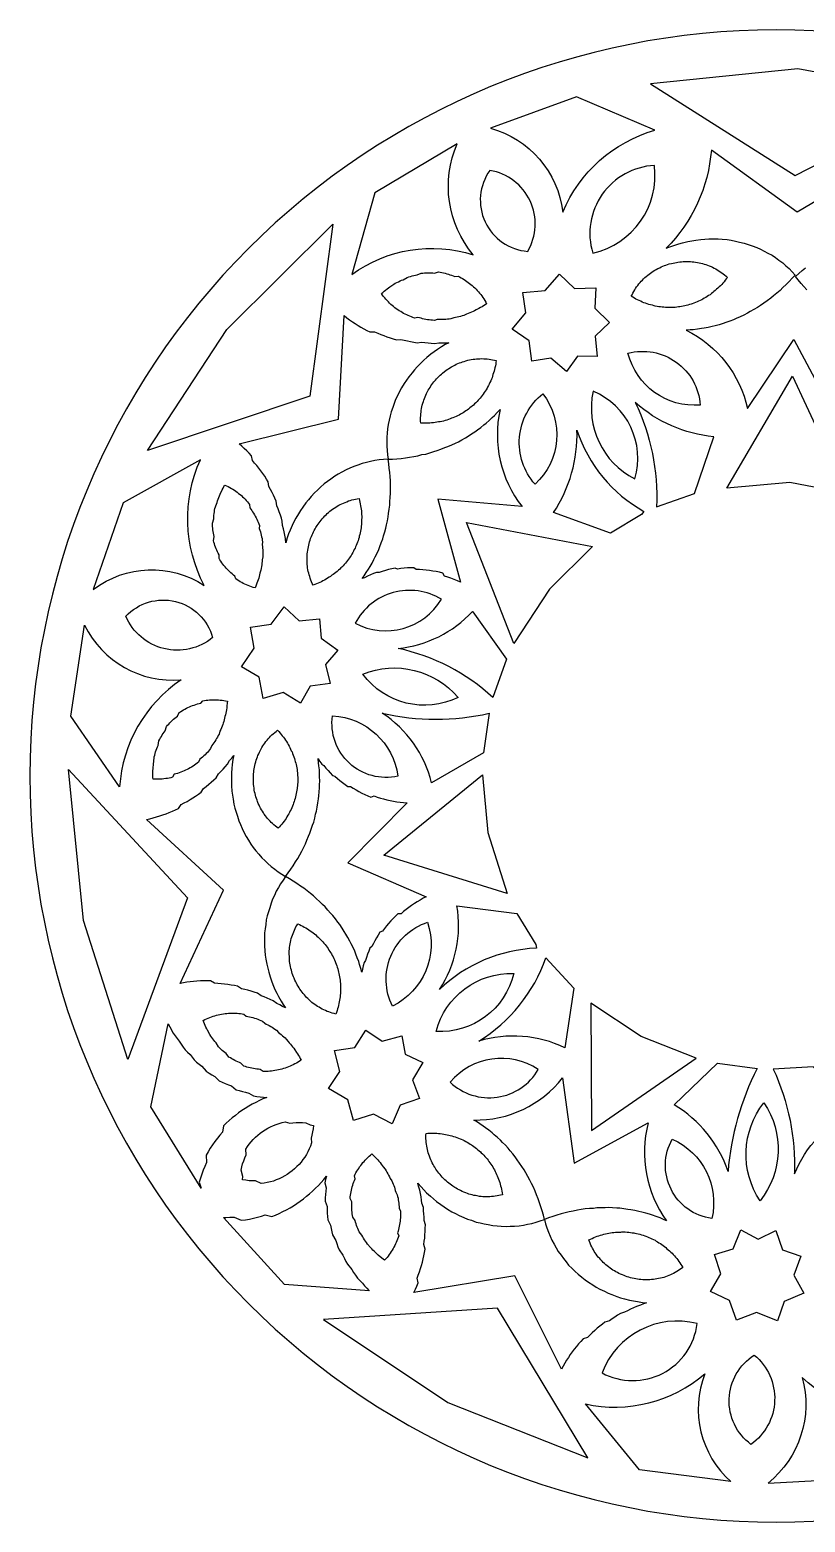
# Model space of a CAD drawing. Extents: x -168 to 168, y -168 to 168.
# Drawn here: x -168.5 to 6.5, y -168.5 to 168.5 of the extents above; entities that cross this region are included whole.
import ezdxf

# ---------------------------------------------------------------- set-up
doc = ezdxf.new("R2010")
doc.units = 0
doc.layers.add('IMPORT_-_20__CONVERTED_', color=18, linetype='CONTINUOUS')

msp = doc.modelspace()

# ---------------------------------------------------------------- linework, layer by layer
at = {"layer": 'IMPORT_-_20__CONVERTED_'}
for points in [[(0, 168.46, 0.414214), (-168.46, 0, 0.414214), (0, -168.46, 0.414214), (168.46, 0, 0.414214)], [(-64.5, 146.26, -0.30483), (-48.16, 127.32, -0.229354), (-27.36, 145.8), (-45.09, 153.37)], [(-95.75, 113.25, -0.238296), (-68.38, 117.68, -0.285039), (-71.99, 142.72), (-90.63, 131.65)], [(-56.08, 118.45, 0.525553), (-64.62, 136.72, 0.585224)], [(-41.41, 118.06, 0.386493), (-27.49, 137.85, 0.484942)], [(-57.37, 60.82), (-76.39, 62.48), (-71.24, 43.77), (-71.95, 44.08), (-72.67, 44.37), (-73.4, 44.64), (-74.12, 44.88), (-74.85, 45.11), (-75.27, 45.83), (-76.01, 45.99), (-76.76, 46.15), (-77.5, 46.27), (-78.25, 46.38), (-79, 46.47), (-79.75, 46.54), (-80.49, 46.6), (-81.24, 46.63), (-81.76, 47.03), (-82.51, 47.01), (-83.25, 46.97), (-84, 46.9), (-84.74, 46.82), (-85.48, 46.72), (-86.04, 46.93), (-86.76, 46.77), (-87.49, 46.6), (-88.21, 46.41), (-88.92, 46.2), (-89.63, 45.97), (-90.19, 45.98), (-90.88, 45.7), (-91.56, 45.41), (-92.24, 45.09), (-92.91, 44.76), (-93.45, 44.62), (-93.03, 45.16), (-92.52, 45.93), (-92.04, 46.71), (-91.68, 47.28), (-91.22, 48.08), (-90.79, 48.89), (-90.49, 49.5), (-90.09, 50.33), (-89.72, 51.17), (-89.48, 51.81), (-89.14, 52.66), (-88.82, 53.53), (-88.64, 54.21), (-88.36, 55.09), (-88.1, 55.98), (-87.98, 56.7), (-87.76, 57.61), (-87.56, 58.52), (-87.5, 59.28), (-87.34, 60.21), (-87.21, 61.14), (-87.2, 61.96), (-87.11, 62.9), (-87.05, 63.85), (-87.03, 64.8), (-87.08, 65.68), (-87.09, 66.64), (-87.13, 67.61), (-87.24, 68.55), (-87.33, 69.53), (-87.45, 70.51), (-87.6, 71.5), (-88.6, 71.44), (-89.59, 71.35), (-90.56, 71.22), (-91.56, 71), (-92.5, 70.8), (-93.44, 70.56), (-94.42, 70.2), (-95.32, 69.88), (-96.21, 69.53), (-97.08, 69.16), (-98.01, 68.62), (-98.84, 68.18), (-99.65, 67.71), (-100.53, 67.05), (-101.29, 66.51), (-102.03, 65.95), (-102.86, 65.19), (-103.54, 64.57), (-104.21, 63.93), (-104.96, 63.07), (-105.57, 62.38), (-106.15, 61.67), (-106.82, 60.73), (-107.34, 59.97), (-107.84, 59.2), (-108.42, 58.19), (-108.84, 57.38), (-109.24, 56.55), (-109.72, 55.5), (-110.05, 54.64), (-110.35, 53.77), (-110.71, 52.68), (-110.74, 53.63), (-110.88, 54.36), (-111.04, 55.09), (-111.22, 55.81), (-111.41, 56.53), (-111.48, 57.5), (-111.69, 58.21), (-111.92, 58.92), (-112.17, 59.62), (-112.44, 60.32), (-112.72, 61.01), (-112.83, 62.02), (-113.13, 62.7), (-113.45, 63.37), (-113.79, 64.04), (-114.14, 64.69), (-114.51, 65.34), (-114.66, 66.39), (-115.05, 67.03), (-115.46, 67.66), (-115.88, 68.28), (-116.32, 68.89), (-116.78, 69.49), (-117.25, 70.08), (-117.74, 70.66), (-118.24, 71.23), (-118.44, 72.32), (-118.97, 72.88), (-119.51, 73.42), (-120.07, 73.95), (-120.64, 74.47), (-121.23, 74.98), (-98.8, 80.53), (-97.52, 103.96), (-96.92, 103.47), (-96.3, 103.01), (-95.67, 102.56), (-95.03, 102.14), (-94.38, 101.73), (-93.73, 101.34), (-93.06, 100.96), (-92.39, 100.61), (-91.72, 100.28), (-90.64, 100.31), (-89.95, 100), (-89.26, 99.7), (-88.57, 99.42), (-87.86, 99.16), (-87.16, 98.92), (-86.44, 98.7), (-85.72, 98.5), (-84.69, 98.57), (-83.97, 98.38), (-83.24, 98.22), (-82.52, 98.07), (-81.78, 97.94), (-81.05, 97.83), (-80.06, 97.94), (-79.32, 97.85), (-78.58, 97.77), (-77.84, 97.72), (-77.09, 97.68), (-76.14, 97.82), (-75.4, 97.81), (-74.65, 97.81), (-73.91, 97.83), (-74.72, 97.39), (-75.51, 96.93), (-76.47, 96.29), (-77.22, 95.76), (-77.95, 95.21), (-78.84, 94.47), (-79.53, 93.86), (-80.19, 93.22), (-81, 92.4), (-81.61, 91.71), (-82.2, 91), (-82.91, 90.11), (-83.44, 89.35), (-83.94, 88.58), (-84.56, 87.63), (-84.99, 86.81), (-85.4, 85.97), (-85.9, 84.98), (-86.23, 84.11), (-86.54, 83.23), (-86.92, 82.21), (-87.15, 81.3), (-87.35, 80.37), (-87.6, 79.35), (-87.72, 78.4), (-87.81, 77.44), (-87.86, 76.48), (-87.92, 75.45), (-87.89, 74.47), (-87.83, 73.49), (-87.73, 72.5), (-87.59, 71.5), (-86.61, 71.55), (-85.62, 71.62), (-84.64, 71.72), (-83.67, 71.85), (-82.76, 71.95), (-81.81, 72.12), (-80.87, 72.32), (-79.95, 72.55), (-79.11, 72.7), (-78.2, 72.97), (-77.31, 73.26), (-76.53, 73.46), (-75.66, 73.79), (-74.79, 74.14), (-74.08, 74.38), (-73.23, 74.77), (-72.4, 75.18), (-71.74, 75.47), (-70.93, 75.92), (-70.14, 76.38), (-69.53, 76.72), (-68.75, 77.22), (-67.99, 77.74), (-67.43, 78.13), (-66.69, 78.68), (-65.98, 79.25), (-65.45, 79.69), (-64.76, 80.29), (-64.08, 80.91), (-63.61, 81.4), (-62.95, 82.05), (-62.32, 82.72, 0.223111)], [(-33.45, 95.46, -0.468172), (-17.13, 83.75, -0.366204)], [(-54.43, 65.87, -0.428265), (-52.68, 86.32, -0.388706)], [(-31.92, 67.11, 0.384336), (-41.32, 86.85, 0.340817)], [(-27, 60.76), (-18.44, 63.79), (-14.1, 76.61, -0.160437), (-31.81, 84.33, -0.123814)], [(-50.26, 59.46, 0.155785), (-44.97, 78.09, 0.189223), (-29.86, 59.75), (-30.39, 59.03), (-37.37, 54.84)], [(-154.14, 42.13, -0.316324), (-129.09, 43.01, -0.232196), (-129.97, 71.42), (-147.42, 61.69)], [(-95.03, 34.5, 0.397499), (-75.54, 39.9, 0.432351)], [(-146.8, 36.05, -0.585987), (-127.2, 31.27, -0.499736)], [(-85.35, 28.81, 0.18297), (-68.54, 37.17), (-68.48, 37.05), (-60.9, 26.35), (-63.92, 17.72, 0.133172)], [(-148.21, -2.44), (-159.19, 13.48), (-156.12, 34.03, 0.308234), (-134.29, 21.71, 0.232323)], [(-93.32, 23.01, -0.322505), (-71.8, 17.76, -0.363225)], [(-100.14, 13.59, -0.359743), (-85.37, -0.02, -0.526524)], [(-77.77, -1.54, 0.187865), (-88.92, 14.2, 0.114679), (-64.79, 14.16), (-66.09, 5.21)], [(-75.99, -48.19, 0.188734), (-72.06, -29.28), (-58.52, -31.06), (-54.25, -38.02), (-54.12, -38.89, 0.18436)], [(-86.62, -51.96, -0.456049), (-78.72, -33.03, -0.378022)], [(-67.15, -59.85, 0.173578), (-51.99, -41.03), (-45.69, -47.92), (-47.69, -61.37, 0.187113)], [(-76.78, -57.66, -0.350219), (-59.24, -44.59, -0.365813)], [(-73.6, -69.13, 0.485033), (-53.7, -66.26, 0.379628)], [(-10.87, -89.27, 0.176225), (-22.99, -74.25), (-13.24, -64.87), (-4.29, -66.05, 0.099197)], [(4.13, -89.83, -0.183504), (17.32, -75.76), (8.33, -65.67), (-0.66, -66.18, -0.117957)], [(-68.28, -77.67, 0.236277), (-48.22, -68.14), (-45.58, -87.39), (-28.89, -78.34, 0.224762), (-24.73, -100.42), (-25.58, -100.07), (-26.2, -99.79), (-27.06, -99.46), (-27.93, -99.16), (-28.56, -98.95), (-29.44, -98.69), (-30.33, -98.45), (-30.99, -98.3), (-31.88, -98.1), (-32.79, -97.93), (-33.47, -97.85), (-34.38, -97.7), (-35.29, -97.59), (-36, -97.58), (-36.92, -97.5), (-37.85, -97.45), (-38.59, -97.5), (-39.52, -97.49), (-40.45, -97.51), (-41.23, -97.62), (-42.17, -97.67), (-43.11, -97.76), (-44.05, -97.88), (-44.87, -98.06), (-45.81, -98.22), (-46.75, -98.41), (-47.61, -98.66), (-48.56, -98.89), (-49.5, -99.15), (-50.44, -99.45), (-51.36, -99.78), (-52.29, -100.12), (-52.04, -101.09), (-51.73, -102.04), (-51.4, -102.97), (-51.04, -103.88), (-50.65, -104.77), (-50.14, -105.67), (-49.68, -106.51), (-49.2, -107.34), (-48.56, -108.19), (-48.01, -108.96), (-47.43, -109.71), (-46.84, -110.43), (-46.05, -111.19), (-45.39, -111.85), (-44.72, -112.5), (-43.83, -113.18), (-43.11, -113.76), (-42.37, -114.31), (-41.39, -114.91), (-40.61, -115.39), (-39.81, -115.85), (-38.77, -116.35), (-37.93, -116.74), (-37.09, -117.1), (-36, -117.5), (-35.12, -117.79), (-34.24, -118.05), (-33.11, -118.34), (-32.21, -118.52), (-31.31, -118.68), (-30.16, -118.85), (-29.24, -118.93), (-29.93, -119.21), (-30.62, -119.5), (-31.55, -119.74), (-32.23, -120.05), (-32.89, -120.38), (-33.55, -120.73), (-34.2, -121.09), (-35.16, -121.37), (-35.79, -121.75), (-36.42, -122.15), (-37.04, -122.56), (-37.65, -122.99), (-38.64, -123.31), (-39.23, -123.76), (-39.82, -124.22), (-40.4, -124.69), (-40.96, -125.18), (-41.52, -125.69), (-42.05, -126.21), (-42.58, -126.74), (-43.6, -127.11), (-44.11, -127.66), (-44.61, -128.23), (-45.1, -128.81), (-45.57, -129.4), (-46.03, -130), (-46.48, -130.62), (-46.91, -131.26), (-47.32, -131.9), (-47.72, -132.56), (-48.1, -133.24), (-48.47, -133.92), (-59.01, -112.84), (-81.79, -116.58), (-81.45, -115.88), (-81.13, -115.17), (-80.82, -114.46), (-81.06, -113.38), (-80.78, -112.67), (-80.52, -111.95), (-80.28, -111.23), (-80.06, -110.5), (-79.86, -109.77), (-79.68, -109.04), (-79.52, -108.3), (-79.38, -107.57), (-79.25, -106.82), (-79.52, -105.8), (-79.42, -105.06), (-79.34, -104.32), (-79.27, -103.58), (-79.22, -102.83), (-79.2, -102.08), (-79.19, -101.34), (-79.48, -100.37), (-79.49, -99.62), (-79.52, -98.88), (-79.57, -98.14), (-79.64, -97.4), (-79.95, -96.47), (-80.04, -95.73), (-80.15, -94.99), (-80.27, -94.26), (-80.42, -93.53), (-80.76, -92.64), (-80.92, -91.92), (-80.16, -92.78), (-79.54, -93.46), (-78.9, -94.11), (-78.05, -94.9), (-77.36, -95.5), (-76.64, -96.08), (-75.72, -96.78), (-74.96, -97.29), (-74.18, -97.78), (-73.2, -98.38), (-72.38, -98.81), (-71.55, -99.2), (-70.53, -99.7), (-69.66, -100.02), (-68.79, -100.32), (-67.73, -100.7), (-66.83, -100.92), (-65.92, -101.11), (-65, -101.27), (-63.92, -101.48), (-62.98, -101.56), (-62.04, -101.62), (-60.97, -101.7), (-60.02, -101.66), (-59.07, -101.6), (-58.03, -101.55), (-57.07, -101.4), (-56.12, -101.21), (-55.17, -101), (-54.18, -100.75), (-53.24, -100.45), (-52.3, -100.11), (-52.55, -99.14), (-52.83, -98.19), (-53.09, -97.27), (-53.4, -96.35), (-53.75, -95.44), (-54.12, -94.55), (-54.41, -93.72), (-54.81, -92.85), (-55.24, -92), (-55.57, -91.25), (-56.03, -90.42), (-56.51, -89.62), (-56.87, -88.93), (-57.38, -88.15), (-57.92, -87.39), (-58.48, -86.64), (-58.88, -86.02), (-59.46, -85.31), (-60.07, -84.61), (-60.5, -84.05), (-61.13, -83.38), (-61.79, -82.73), (-62.26, -82.23), (-62.93, -81.61), (-63.63, -81), (-64.14, -80.56), (-64.86, -79.98), (-65.59, -79.43), (-66.15, -79.04), (-66.9, -78.51), (-67.68, -78.01)], [(-3.61, -95.9, -0.325015), (-2.77, -73.77, -0.327264)], [(-14.51, -99.91, -0.529721), (-23.45, -81.99, -0.359777)], [(-39.31, -134.77, 0.527494), (-17.83, -123.63, 0.381702)], [(-5.69, -150.91, -0.526072), (-4.93, -130.75, -0.492769)], [(-43.07, -141.78, 0.234707), (-16.08, -134.96, 0.314853), (-10.2, -159.32), (-30.83, -156.67)], [(-1.84, -159.63), (18.95, -158.53), (32.31, -144.6, -0.226115), (5.88, -135.78, -0.299293)]]:
    msp.add_lwpolyline(points, format="xyb", close=True, dxfattribs=at)
for points in [[(4.3, 135.61), (38.95, 153.36), (4.91, 159.63), (-28.36, 156.31)], [(-123.99, 100.81), (-100.11, 124.58), (-105.26, 85.73), (-141.9, 73.5)], [(-11.01, 112.58), (-11.26, 112.25), (-11.5, 111.93), (-11.76, 111.6), (-12.02, 111.29), (-12.3, 110.99), (-12.57, 110.7), (-12.85, 110.42), (-13.14, 110.14), (-13.44, 109.88), (-13.74, 109.62), (-14.05, 109.38), (-14.29, 109.14), (-14.6, 108.9), (-14.92, 108.67), (-15.24, 108.46), (-15.57, 108.25), (-15.9, 108.05), (-16.24, 107.86), (-16.58, 107.68), (-16.81, 107.52), (-17.16, 107.34), (-17.51, 107.18), (-17.86, 107.03), (-18.21, 106.89), (-18.57, 106.75), (-18.93, 106.63), (-19.18, 106.53), (-19.54, 106.42), (-19.91, 106.31), (-20.28, 106.22), (-20.65, 106.13), (-21.02, 106.05), (-21.4, 105.99), (-21.78, 105.93), (-22.03, 105.9), (-22.41, 105.85), (-22.79, 105.81), (-23.17, 105.79), (-23.55, 105.77), (-23.94, 105.76), (-24.32, 105.76), (-24.59, 105.8), (-24.98, 105.81), (-25.36, 105.83), (-25.74, 105.86), (-26.13, 105.9), (-26.51, 105.96), (-26.89, 106.02), (-27.28, 106.09), (-27.57, 106.19), (-27.95, 106.28), (-28.33, 106.37), (-28.71, 106.47), (-29.09, 106.59), (-29.46, 106.72), (-29.84, 106.85), (-30.21, 107), (-30.53, 107.17), (-30.9, 107.33), (-31.27, 107.5), (-31.64, 107.68), (-32, 107.88), (-32.36, 108.08), (-32.71, 108.3), (-32.53, 108.67), (-32.34, 109.04), (-32.15, 109.4), (-31.94, 109.75), (-31.73, 110.1), (-31.51, 110.43), (-31.23, 110.77), (-30.98, 111.09), (-30.73, 111.39), (-30.47, 111.69), (-30.2, 111.98), (-29.93, 112.26), (-29.65, 112.53), (-29.36, 112.8), (-28.98, 113.08), (-28.67, 113.32), (-28.36, 113.55), (-28.05, 113.77), (-27.73, 113.99), (-27.4, 114.19), (-27.07, 114.39), (-26.74, 114.58), (-26.28, 114.77), (-25.93, 114.93), (-25.58, 115.09), (-25.23, 115.23), (-24.87, 115.36), (-24.51, 115.49), (-24.14, 115.6), (-23.65, 115.73), (-23.28, 115.81), (-22.91, 115.89), (-22.53, 115.96), (-22.16, 116.02), (-21.78, 116.06), (-21.4, 116.1), (-21.02, 116.13), (-20.51, 116.16), (-20.13, 116.16), (-19.75, 116.15), (-19.37, 116.13), (-18.98, 116.1), (-18.6, 116.06), (-18.22, 116.01), (-17.74, 115.96), (-17.36, 115.88), (-16.98, 115.79), (-16.61, 115.69), (-16.24, 115.58), (-15.87, 115.46), (-15.5, 115.33), (-15.13, 115.18), (-14.7, 115.04), (-14.34, 114.87), (-13.99, 114.69), (-13.64, 114.5), (-13.3, 114.29), (-12.96, 114.08), (-12.62, 113.86), (-12.29, 113.63), (-11.96, 113.38), (-11.64, 113.13), (-11.32, 112.86)], [(-65.37, 106.64), (-65.71, 106.41), (-66.05, 106.18), (-66.4, 105.96), (-66.75, 105.76), (-67.11, 105.57), (-67.71, 105.22), (-68.07, 105.04), (-68.43, 104.87), (-68.79, 104.71), (-69.16, 104.56), (-69.53, 104.42), (-69.9, 104.3), (-70.52, 104), (-70.9, 103.89), (-71.27, 103.78), (-71.65, 103.69), (-72.02, 103.6), (-72.4, 103.53), (-72.78, 103.46), (-73.43, 103.22), (-73.81, 103.16), (-74.19, 103.12), (-74.57, 103.08), (-74.96, 103.06), (-75.34, 103.04), (-75.72, 103.04), (-76.1, 103.04), (-76.49, 103.06), (-77.16, 102.86), (-77.54, 102.89), (-77.92, 102.92), (-78.3, 102.97), (-78.68, 103.02), (-79.05, 103.09), (-79.43, 103.16), (-79.8, 103.24), (-80.17, 103.34), (-80.54, 103.44), (-80.91, 103.55), (-81.62, 103.4), (-81.98, 103.52), (-82.34, 103.65), (-82.7, 103.79), (-83.05, 103.94), (-83.4, 104.1), (-83.75, 104.27), (-84.09, 104.45), (-84.43, 104.64), (-84.76, 104.84), (-85.09, 105.05), (-85.42, 105.27), (-85.74, 105.49), (-86.05, 105.73), (-86.36, 105.97), (-86.66, 106.23), (-86.96, 106.49), (-87.25, 106.76), (-87.54, 107.04), (-87.82, 107.33), (-88.09, 107.63), (-88.36, 107.94), (-88.62, 108.26), (-88.87, 108.59), (-89.11, 108.92), (-88.8, 109.2), (-88.49, 109.47), (-88.17, 109.72), (-87.84, 109.97), (-87.51, 110.2), (-87.17, 110.43), (-86.31, 111.04), (-85.97, 111.24), (-85.61, 111.42), (-85.26, 111.6), (-84.9, 111.76), (-84.54, 111.92), (-84.17, 112.06), (-83.29, 112.58), (-82.92, 112.69), (-82.54, 112.8), (-82.17, 112.89), (-81.79, 112.98), (-81.41, 113.05), (-81.03, 113.12), (-80.14, 113.53), (-79.76, 113.56), (-79.38, 113.59), (-79, 113.61), (-78.61, 113.61), (-78.23, 113.61), (-77.85, 113.59), (-77.47, 113.57), (-77.09, 113.53), (-76.23, 113.81), (-75.85, 113.74), (-75.48, 113.67), (-75.11, 113.59), (-74.74, 113.5), (-74.37, 113.4), (-74, 113.29), (-73.64, 113.17), (-73.28, 113.04), (-72.92, 112.9), (-72.57, 112.75), (-71.8, 112.86), (-71.46, 112.69), (-71.12, 112.51), (-70.79, 112.31), (-70.46, 112.11), (-70.14, 111.9), (-69.82, 111.68), (-69.5, 111.45), (-69.2, 111.22), (-68.9, 110.97), (-68.6, 110.72), (-68.31, 110.46), (-68.02, 110.18), (-67.75, 109.9), (-67.48, 109.61), (-67.21, 109.32), (-66.95, 109.01), (-66.7, 108.7), (-66.46, 108.38), (-66.23, 108.05), (-66, 107.71), (-65.78, 107.36), (-65.57, 107.01)], [(-50.85, 94.33), (-55.19, 93.66), (-55.76, 98.25), (-59.61, 100.85), (-56.49, 104.59), (-57.15, 109.18), (-52.13, 109.64), (-48.93, 113.27), (-45.5, 110.04), (-40.74, 110.24), (-40.96, 105.61), (-37.61, 102.4), (-40.88, 99.29), (-40.44, 94.74), (-44.87, 94.76), (-47.33, 91.31)], [(-63.2, 93.8), (-63.25, 93.39), (-63.31, 92.98), (-63.39, 92.58), (-63.47, 92.18), (-63.57, 91.79), (-63.68, 91.4), (-63.79, 91.01), (-63.92, 90.63), (-64.01, 90.29), (-64.14, 89.92), (-64.29, 89.56), (-64.44, 89.19), (-64.61, 88.84), (-64.78, 88.49), (-64.96, 88.14), (-65.15, 87.8), (-65.27, 87.53), (-65.47, 87.2), (-65.68, 86.87), (-65.9, 86.55), (-66.12, 86.24), (-66.35, 85.93), (-66.59, 85.63), (-66.84, 85.34), (-67, 85.12), (-67.25, 84.83), (-67.51, 84.55), (-67.78, 84.28), (-68.06, 84.01), (-68.34, 83.76), (-68.62, 83.5), (-68.82, 83.33), (-69.12, 83.09), (-69.42, 82.86), (-69.72, 82.63), (-70.04, 82.41), (-70.35, 82.2), (-70.68, 82), (-70.92, 81.87), (-71.25, 81.68), (-71.58, 81.49), (-71.92, 81.31), (-72.27, 81.14), (-72.62, 80.99), (-72.97, 80.83), (-73.26, 80.76), (-73.62, 80.61), (-73.98, 80.48), (-74.35, 80.36), (-74.73, 80.25), (-75.1, 80.14), (-75.48, 80.05), (-75.87, 79.97), (-76.21, 79.93), (-76.59, 79.86), (-76.99, 79.8), (-77.38, 79.75), (-77.78, 79.71), (-78.18, 79.68), (-78.59, 79.66), (-79, 79.65), (-79.41, 79.65), (-79.81, 79.67), (-80.23, 79.68), (-80.25, 80.1), (-80.25, 80.52), (-80.25, 80.93), (-80.23, 81.34), (-80.2, 81.74), (-80.16, 82.14), (-80.11, 82.54), (-80.05, 82.94), (-79.98, 83.33), (-79.9, 83.71), (-79.75, 84.14), (-79.64, 84.52), (-79.52, 84.89), (-79.39, 85.26), (-79.25, 85.62), (-79.1, 85.98), (-78.94, 86.34), (-78.78, 86.68), (-78.52, 87.09), (-78.33, 87.42), (-78.13, 87.75), (-77.92, 88.07), (-77.7, 88.39), (-77.48, 88.7), (-77.25, 89), (-76.92, 89.38), (-76.66, 89.66), (-76.4, 89.94), (-76.13, 90.21), (-75.86, 90.47), (-75.58, 90.73), (-75.29, 90.98), (-74.9, 91.3), (-74.59, 91.53), (-74.28, 91.75), (-73.96, 91.96), (-73.64, 92.16), (-73.31, 92.36), (-72.98, 92.54), (-72.55, 92.79), (-72.2, 92.95), (-71.85, 93.11), (-71.5, 93.25), (-71.13, 93.38), (-70.77, 93.51), (-70.4, 93.62), (-70.03, 93.73), (-69.58, 93.87), (-69.2, 93.95), (-68.81, 94.02), (-68.43, 94.08), (-68.04, 94.13), (-67.65, 94.16), (-67.25, 94.19), (-66.86, 94.21), (-66.41, 94.24), (-66.02, 94.22), (-65.62, 94.19), (-65.21, 94.16), (-64.81, 94.11), (-64.41, 94.05), (-64.01, 93.98), (-63.6, 93.9)], [(3.67, 90.29), (16, 63.78), (3.06, 66.27), (-11.14, 64.99)], [(-124.44, 65.7), (-124.07, 65.52), (-123.7, 65.34), (-123.34, 65.14), (-122.98, 64.94), (-122.64, 64.73), (-122.3, 64.51), (-121.97, 64.29), (-121.64, 64.05), (-121.33, 63.81), (-121.02, 63.56), (-120.72, 63.31), (-120.43, 63.04), (-120.15, 62.77), (-119.87, 62.49), (-119.6, 62.21), (-119.35, 61.92), (-119.09, 61.62), (-118.85, 61.32), (-118.84, 60.57), (-118.61, 60.27), (-118.39, 59.96), (-118.17, 59.64), (-117.97, 59.31), (-117.77, 58.99), (-117.58, 58.65), (-117.4, 58.32), (-117.23, 57.97), (-117.06, 57.63), (-116.91, 57.28), (-116.77, 56.92), (-116.63, 56.57), (-116.67, 55.85), (-116.55, 55.49), (-116.43, 55.13), (-116.33, 54.76), (-116.23, 54.39), (-116.14, 54.02), (-116.06, 53.65), (-115.99, 53.27), (-115.93, 52.89), (-116.02, 52.2), (-115.97, 51.82), (-115.93, 51.43), (-115.9, 51.05), (-115.88, 50.66), (-115.88, 50.28), (-115.88, 49.89), (-115.89, 49.5), (-116.03, 48.83), (-116.05, 48.44), (-116.09, 48.05), (-116.13, 47.66), (-116.18, 47.27), (-116.25, 46.88), (-116.32, 46.49), (-116.52, 45.83), (-116.61, 45.44), (-116.71, 45.05), (-116.81, 44.66), (-116.94, 44.27), (-117.07, 43.89), (-117.21, 43.51), (-117.47, 42.84), (-117.62, 42.46), (-118.02, 42.58), (-118.41, 42.71), (-118.8, 42.85), (-119.18, 43), (-119.55, 43.15), (-119.92, 43.32), (-120.28, 43.49), (-120.64, 43.68), (-120.98, 43.87), (-121.32, 44.07), (-121.66, 44.28), (-121.98, 44.5), (-122.16, 45.12), (-122.46, 45.37), (-122.76, 45.62), (-123.06, 45.87), (-123.34, 46.13), (-123.62, 46.4), (-123.89, 46.68), (-124.15, 46.96), (-124.4, 47.25), (-124.65, 47.55), (-124.88, 47.85), (-125.11, 48.16), (-125.33, 48.47), (-125.55, 48.79), (-125.75, 49.11), (-125.75, 49.95), (-125.92, 50.28), (-126.09, 50.63), (-126.26, 50.97), (-126.41, 51.32), (-126.55, 51.68), (-126.68, 52.03), (-126.81, 52.39), (-126.92, 52.76), (-127.03, 53.12), (-126.89, 54.06), (-126.97, 54.43), (-127.04, 54.81), (-127.1, 55.18), (-127.14, 55.57), (-127.18, 55.95), (-127.21, 56.33), (-127.23, 56.71), (-127.24, 57.1), (-126.97, 58.08), (-126.95, 58.46), (-126.92, 58.85), (-126.88, 59.24), (-126.82, 59.62), (-126.76, 60.01), (-126.69, 60.4), (-126.31, 61.38), (-126.21, 61.76), (-126.09, 62.15), (-125.97, 62.52), (-125.83, 62.9), (-125.68, 63.28), (-125.53, 63.65), (-125.04, 64.62), (-124.86, 64.98), (-124.65, 65.34)], [(-94.15, 62.63), (-94.04, 62.23), (-93.95, 61.83), (-93.87, 61.43), (-93.8, 61.03), (-93.74, 60.62), (-93.69, 60.22), (-93.63, 59.86), (-93.6, 59.47), (-93.57, 59.07), (-93.56, 58.67), (-93.56, 58.28), (-93.57, 57.89), (-93.59, 57.49), (-93.62, 57.11), (-93.61, 56.79), (-93.65, 56.4), (-93.7, 56.02), (-93.76, 55.64), (-93.83, 55.26), (-93.91, 54.88), (-94, 54.51), (-94.1, 54.14), (-94.15, 53.86), (-94.26, 53.5), (-94.38, 53.13), (-94.51, 52.77), (-94.65, 52.42), (-94.79, 52.06), (-94.95, 51.71), (-95.05, 51.47), (-95.22, 51.13), (-95.39, 50.79), (-95.57, 50.45), (-95.77, 50.12), (-95.96, 49.8), (-96.17, 49.48), (-96.33, 49.27), (-96.55, 48.95), (-96.77, 48.64), (-97.01, 48.34), (-97.25, 48.04), (-97.5, 47.75), (-97.75, 47.46), (-98.02, 47.18), (-98.24, 47), (-98.51, 46.73), (-98.79, 46.46), (-99.08, 46.2), (-99.38, 45.95), (-99.68, 45.71), (-99.99, 45.47), (-100.27, 45.31), (-100.59, 45.08), (-100.92, 44.86), (-101.25, 44.64), (-101.59, 44.44), (-101.94, 44.24), (-102.3, 44.05), (-102.66, 43.87), (-103.03, 43.7), (-103.39, 43.56), (-103.76, 43.4), (-104.15, 43.25), (-104.54, 43.11), (-104.72, 43.48), (-104.89, 43.86), (-105.04, 44.24), (-105.17, 44.65), (-105.3, 45.03), (-105.41, 45.42), (-105.52, 45.81), (-105.61, 46.19), (-105.69, 46.58), (-105.76, 46.97), (-105.82, 47.36), (-105.87, 47.75), (-105.87, 48.21), (-105.88, 48.6), (-105.89, 48.99), (-105.89, 49.38), (-105.87, 49.77), (-105.85, 50.15), (-105.81, 50.54), (-105.72, 51.01), (-105.66, 51.39), (-105.59, 51.77), (-105.51, 52.15), (-105.41, 52.52), (-105.31, 52.89), (-105.2, 53.25), (-105.08, 53.62), (-104.89, 54.08), (-104.75, 54.43), (-104.59, 54.78), (-104.42, 55.12), (-104.25, 55.46), (-104.07, 55.8), (-103.88, 56.13), (-103.62, 56.56), (-103.4, 56.87), (-103.18, 57.18), (-102.95, 57.49), (-102.71, 57.78), (-102.46, 58.08), (-102.2, 58.36), (-101.88, 58.74), (-101.61, 59), (-101.32, 59.26), (-101.03, 59.52), (-100.73, 59.76), (-100.43, 60), (-100.12, 60.23), (-99.8, 60.45), (-99.43, 60.73), (-99.09, 60.93), (-98.75, 61.12), (-98.4, 61.3), (-98.04, 61.47), (-97.68, 61.63), (-97.31, 61.78), (-96.94, 61.93), (-96.54, 62.1), (-96.15, 62.21), (-95.76, 62.32), (-95.36, 62.41), (-94.96, 62.5), (-94.56, 62.57)], [(-69.93, 57.27), (-41.49, 51.79), (-51.2, 42.19), (-59.24, 29.89)], [(-105.16, 20.28), (-107.39, 16.48), (-111.31, 18.89), (-115.77, 17.51), (-116.69, 22.28), (-120.69, 24.63), (-117.85, 28.84), (-118.67, 33.61), (-113.98, 34.26), (-111.09, 38.19), (-107.66, 35.02), (-103.08, 35.52), (-102.71, 31.12), (-98.96, 28.38), (-101.71, 25.19), (-100.65, 20.89)], [(-123.86, 16.9), (-123.9, 16.49), (-123.98, 15.78), (-124.03, 15.38), (-124.09, 14.97), (-124.16, 14.57), (-124.24, 14.18), (-124.33, 13.79), (-124.43, 13.4), (-124.58, 12.71), (-124.69, 12.33), (-124.81, 11.96), (-124.94, 11.59), (-125.08, 11.22), (-125.23, 10.86), (-125.38, 10.5), (-125.55, 10.15), (-125.75, 9.48), (-125.93, 9.13), (-126.11, 8.8), (-126.31, 8.46), (-126.51, 8.14), (-126.72, 7.81), (-126.93, 7.5), (-127.16, 7.19), (-127.39, 6.88), (-127.65, 6.21), (-127.89, 5.92), (-128.14, 5.63), (-128.39, 5.34), (-128.65, 5.07), (-128.92, 4.8), (-129.2, 4.53), (-129.48, 4.28), (-129.77, 4.03), (-130.07, 3.79), (-130.38, 3.12), (-130.68, 2.88), (-130.99, 2.66), (-131.31, 2.44), (-131.62, 2.23), (-131.95, 2.03), (-132.28, 1.83), (-132.62, 1.65), (-132.96, 1.47), (-133.31, 1.3), (-133.66, 1.15), (-134.02, 1), (-134.38, 0.86), (-134.74, 0.72), (-135.11, 0.6), (-135.49, 0.49), (-135.87, 0.39), (-136.25, -0.29), (-136.63, -0.38), (-137.02, -0.47), (-137.41, -0.54), (-137.8, -0.6), (-138.2, -0.65), (-138.6, -0.69), (-139.01, -0.72), (-139.41, -0.74), (-139.82, -0.75), (-140.24, -0.74), (-140.65, -0.73), (-140.68, -0.31), (-140.68, 0.8), (-140.67, 1.21), (-140.66, 1.62), (-140.63, 2.02), (-140.59, 2.42), (-140.54, 2.82), (-140.47, 3.22), (-140.38, 4.3), (-140.29, 4.69), (-140.18, 5.07), (-140.07, 5.44), (-139.95, 5.82), (-139.82, 6.18), (-139.68, 6.55), (-139.53, 6.91), (-139.33, 7.93), (-139.15, 8.28), (-138.97, 8.61), (-138.78, 8.95), (-138.58, 9.27), (-138.36, 9.6), (-138.15, 9.91), (-137.92, 10.22), (-137.64, 11.16), (-137.39, 11.45), (-137.13, 11.73), (-136.87, 12.01), (-136.6, 12.28), (-136.32, 12.54), (-136.04, 12.8), (-135.75, 13.05), (-135.45, 13.29), (-135.15, 13.52), (-134.79, 14.31), (-134.47, 14.52), (-134.14, 14.72), (-133.81, 14.92), (-133.48, 15.1), (-133.14, 15.28), (-132.79, 15.45), (-132.44, 15.6), (-132.09, 15.75), (-131.73, 15.89), (-131.37, 16.03), (-131, 16.15), (-130.63, 16.26), (-130.26, 16.37), (-129.88, 16.46), (-129.45, 16.98), (-129.06, 17.04), (-128.67, 17.1), (-128.28, 17.14), (-127.89, 17.17), (-127.5, 17.2), (-127.1, 17.21), (-126.7, 17.21), (-126.3, 17.2), (-125.89, 17.18), (-125.49, 17.15), (-125.08, 17.1), (-124.68, 17.05), (-124.27, 16.98)], [(-112.55, 10.32), (-112.27, 10.01), (-111.99, 9.7), (-111.73, 9.39), (-111.48, 9.07), (-111.24, 8.74), (-111, 8.45), (-110.77, 8.12), (-110.55, 7.79), (-110.34, 7.45), (-110.14, 7.11), (-109.96, 6.76), (-109.78, 6.41), (-109.61, 6.06), (-109.45, 5.7), (-109.29, 5.43), (-109.14, 5.07), (-109, 4.71), (-108.87, 4.35), (-108.76, 3.98), (-108.65, 3.61), (-108.55, 3.24), (-108.46, 2.86), (-108.37, 2.61), (-108.29, 2.23), (-108.22, 1.85), (-108.16, 1.47), (-108.11, 1.1), (-108.08, 0.72), (-108.05, 0.34), (-108.02, 0.08), (-108, -0.3), (-107.99, -0.68), (-108, -1.06), (-108, -1.44), (-108.03, -1.83), (-108.06, -2.21), (-108.09, -2.59), (-108.14, -2.84), (-108.19, -3.22), (-108.25, -3.6), (-108.32, -3.98), (-108.4, -4.35), (-108.49, -4.73), (-108.58, -5.1), (-108.69, -5.47), (-108.81, -5.73), (-108.93, -6.1), (-109.06, -6.47), (-109.19, -6.83), (-109.34, -7.19), (-109.5, -7.55), (-109.67, -7.9), (-109.85, -8.25), (-110.04, -8.53), (-110.23, -8.88), (-110.43, -9.22), (-110.64, -9.56), (-110.86, -9.89), (-111.09, -10.22), (-111.33, -10.55), (-111.58, -10.87), (-111.85, -11.19), (-112.12, -11.49), (-112.39, -11.8), (-112.73, -11.56), (-113.05, -11.29), (-113.37, -11.03), (-113.67, -10.76), (-113.97, -10.48), (-114.25, -10.2), (-114.53, -9.9), (-114.79, -9.61), (-115.05, -9.3), (-115.3, -9), (-115.54, -8.61), (-115.76, -8.28), (-115.97, -7.96), (-116.18, -7.62), (-116.37, -7.28), (-116.55, -6.94), (-116.73, -6.59), (-116.89, -6.24), (-117.05, -5.79), (-117.19, -5.43), (-117.31, -5.06), (-117.43, -4.7), (-117.54, -4.33), (-117.63, -3.96), (-117.72, -3.58), (-117.8, -3.21), (-117.86, -2.71), (-117.91, -2.33), (-117.95, -1.95), (-117.98, -1.57), (-118, -1.19), (-118.01, -0.81), (-118.01, -0.43), (-118, -0.05), (-117.97, 0.46), (-117.93, 0.84), (-117.89, 1.22), (-117.83, 1.6), (-117.76, 1.97), (-117.68, 2.35), (-117.59, 2.72), (-117.49, 3.21), (-117.37, 3.57), (-117.25, 3.94), (-117.11, 4.3), (-116.97, 4.65), (-116.81, 5.01), (-116.65, 5.36), (-116.47, 5.71), (-116.28, 6.14), (-116.08, 6.47), (-115.87, 6.8), (-115.65, 7.12), (-115.42, 7.44), (-115.17, 7.76), (-114.92, 8.07), (-114.67, 8.37), (-114.4, 8.67), (-114.11, 9), (-113.82, 9.27), (-113.52, 9.55), (-113.2, 9.81), (-112.88, 10.07)], [(-124.78, -25.75), (-142.13, -9.8), (-141.37, -9.64), (-140.62, -9.45), (-139.88, -9.25), (-139.14, -9.02), (-138.42, -8.78), (-137.7, -8.52), (-136.99, -8.25), (-136.29, -7.95), (-135.6, -7.64), (-134.92, -7.31), (-134.28, -6.42), (-133.61, -6.08), (-132.95, -5.72), (-132.31, -5.34), (-131.67, -4.94), (-131.05, -4.53), (-130.43, -4.11), (-129.83, -3.67), (-129.24, -2.8), (-128.65, -2.35), (-128.08, -1.88), (-127.51, -1.39), (-126.96, -0.9), (-126.42, -0.39), (-125.88, 0.46), (-125.36, 0.99), (-124.84, 1.52), (-124.34, 2.08), (-123.86, 2.64), (-123.38, 3.48), (-122.9, 4.05), (-122.44, 4.64), (-122.62, 3.74), (-122.77, 2.58), (-122.87, 1.67), (-122.94, 0.75), (-122.97, -0.42), (-122.96, -1.33), (-122.92, -2.25), (-122.84, -3.42), (-122.73, -4.33), (-122.58, -5.24), (-122.39, -6.38), (-122.16, -7.27), (-121.91, -8.16), (-121.63, -9.04), (-121.28, -10.13), (-120.92, -10.98), (-120.53, -11.83), (-120.08, -12.85), (-119.62, -13.66), (-119.13, -14.46), (-118.58, -15.41), (-118.02, -16.16), (-117.43, -16.9), (-116.81, -17.62), (-116.13, -18.44), (-115.44, -19.11), (-114.73, -19.76), (-113.98, -20.46), (-113.2, -21.05), (-112.4, -21.62), (-111.57, -22.16), (-110.72, -22.68), (-110.12, -21.89), (-109.55, -21.07), (-109.01, -20.25), (-108.51, -19.41), (-108, -18.64), (-107.53, -17.8), (-107.1, -16.94), (-106.67, -16.2), (-106.28, -15.34), (-105.91, -14.47), (-105.57, -13.59), (-105.23, -12.87), (-104.93, -11.98), (-104.66, -11.09), (-104.39, -10.39), (-104.16, -9.5), (-103.95, -8.59), (-103.76, -7.91), (-103.59, -7), (-103.45, -6.09), (-103.34, -5.17), (-103.22, -4.5), (-103.14, -3.58), (-103.09, -2.67), (-103.05, -2), (-103.03, -1.08), (-103.05, -0.16), (-103.08, 0.5), (-103.12, 1.42), (-103.2, 2.33), (-103.3, 3), (-103.41, 3.92), (-103, 3.3), (-102.57, 2.69), (-102.11, 2.36), (-101.64, 1.79), (-101.15, 1.23), (-100.65, 0.68), (-100.14, 0.14), (-99.6, -0.05), (-99.05, -0.54), (-98.48, -1.03), (-97.91, -1.5), (-97.32, -1.95), (-96.72, -2.39), (-96.11, -2.39), (-95.47, -2.78), (-94.83, -3.16), (-94.18, -3.52), (-93.51, -3.86), (-92.84, -4.19), (-92.15, -4.5), (-91.46, -4.8), (-90.78, -4.51), (-90.07, -4.75), (-89.34, -4.98), (-88.62, -5.18), (-87.88, -5.37), (-87.13, -5.53), (-86.38, -5.68), (-85.63, -5.81), (-84.86, -5.92), (-84.09, -6.01), (-83.32, -6.07), (-96.66, -19.63), (-78.98, -27.25), (-79.66, -27.62), (-80.34, -28), (-81, -28.4), (-81.64, -28.81), (-82.28, -29.24), (-82.9, -29.69), (-83.5, -30.15), (-84.09, -30.62), (-84.67, -31.11), (-85.42, -31.1), (-85.96, -31.62), (-86.48, -32.17), (-86.99, -32.72), (-87.48, -33.28), (-87.95, -33.86), (-88.42, -34.45), (-88.86, -35.05), (-89.44, -35.27), (-89.84, -35.9), (-90.22, -36.54), (-90.58, -37.19), (-90.93, -37.84), (-91.27, -38.51), (-91.7, -38.88), (-91.98, -39.56), (-92.25, -40.26), (-92.49, -40.96), (-92.72, -41.67), (-93.03, -42.13), (-93.21, -42.86), (-93.37, -43.59), (-93.51, -44.32), (-93.76, -43.43), (-94.04, -42.56), (-94.23, -41.91), (-94.55, -41.04), (-94.89, -40.19), (-95.14, -39.57), (-95.52, -38.73), (-95.91, -37.9), (-96.24, -37.3), (-96.67, -36.49), (-97.12, -35.69), (-97.51, -35.11), (-97.99, -34.33), (-98.5, -33.56), (-98.96, -33.01), (-99.5, -32.26), (-100.07, -31.52), (-100.6, -30.98), (-101.19, -30.27), (-101.82, -29.57), (-102.42, -29.04), (-103.07, -28.36), (-103.75, -27.71), (-104.45, -27.07), (-105.14, -26.55), (-105.88, -25.94), (-106.64, -25.34), (-107.4, -24.84), (-108.2, -24.27), (-109.01, -23.72), (-109.86, -23.19), (-110.72, -22.69), (-111.3, -23.51), (-111.85, -24.33), (-112.36, -25.17), (-112.85, -26.02), (-113.27, -26.96), (-113.66, -27.84), (-114.03, -28.72), (-114.33, -29.74), (-114.62, -30.65), (-114.87, -31.56), (-115.1, -32.47), (-115.22, -33.55), (-115.36, -34.48), (-115.47, -35.41), (-115.48, -36.52), (-115.51, -37.45), (-115.5, -38.38), (-115.39, -39.51), (-115.31, -40.43), (-115.2, -41.34), (-114.96, -42.47), (-114.77, -43.37), (-114.55, -44.27), (-114.21, -45.37), (-113.92, -46.24), (-113.59, -47.1), (-113.14, -48.17), (-112.74, -49), (-112.32, -49.82), (-111.77, -50.84), (-111.28, -51.61), (-110.76, -52.38), (-111.41, -52.01), (-112.07, -51.67), (-112.74, -51.34), (-113.53, -50.77), (-114.2, -50.46), (-114.88, -50.16), (-115.57, -49.88), (-116.27, -49.62), (-117.1, -49.06), (-117.81, -48.82), (-118.52, -48.6), (-119.23, -48.39), (-119.95, -48.2), (-120.68, -48.03), (-121.56, -47.48), (-122.29, -47.33), (-123.03, -47.19), (-123.77, -47.08), (-124.51, -46.98), (-125.26, -46.91), (-126.01, -46.85), (-126.76, -46.81), (-127.71, -46.26), (-128.46, -46.25), (-129.22, -46.25), (-129.98, -46.27), (-130.74, -46.31), (-131.51, -46.38), (-132.27, -46.46), (-133.03, -46.56), (-133.8, -46.68), (-134.56, -46.83)], [(-156.38, -32.63), (-159.73, 1.47), (-132.88, -27.51), (-146.36, -63.98)], [(-88.56, -17.86), (-66.28, 0.29), (-65.06, -12.75), (-60.73, -26.52)], [(-107.98, -33.37), (-107.61, -33.54), (-107.23, -33.72), (-106.87, -33.9), (-106.51, -34.1), (-106.17, -34.31), (-105.82, -34.52), (-105.49, -34.74), (-105.16, -34.97), (-104.84, -35.21), (-104.55, -35.39), (-104.24, -35.64), (-103.94, -35.89), (-103.65, -36.15), (-103.36, -36.41), (-103.08, -36.69), (-102.81, -36.97), (-102.55, -37.25), (-102.33, -37.45), (-102.08, -37.74), (-101.83, -38.04), (-101.6, -38.34), (-101.37, -38.65), (-101.15, -38.97), (-100.94, -39.29), (-100.74, -39.61), (-100.58, -39.83), (-100.39, -40.16), (-100.2, -40.49), (-100.03, -40.83), (-99.86, -41.18), (-99.7, -41.52), (-99.55, -41.88), (-99.46, -42.12), (-99.32, -42.47), (-99.19, -42.83), (-99.07, -43.19), (-98.95, -43.56), (-98.85, -43.93), (-98.76, -44.3), (-98.72, -44.56), (-98.64, -44.94), (-98.56, -45.31), (-98.5, -45.69), (-98.45, -46.07), (-98.4, -46.46), (-98.37, -46.84), (-98.35, -47.23), (-98.36, -47.53), (-98.35, -47.92), (-98.35, -48.31), (-98.36, -48.7), (-98.38, -49.09), (-98.4, -49.48), (-98.44, -49.87), (-98.5, -50.26), (-98.57, -50.61), (-98.64, -51), (-98.71, -51.4), (-98.8, -51.79), (-98.89, -52.18), (-99, -52.58), (-99.12, -52.97), (-99.25, -53.36), (-99.39, -53.75), (-99.8, -53.65), (-100.19, -53.53), (-100.58, -53.41), (-100.97, -53.28), (-101.35, -53.14), (-101.72, -52.98), (-102.09, -52.82), (-102.45, -52.65), (-102.83, -52.42), (-103.17, -52.22), (-103.51, -52.02), (-103.84, -51.8), (-104.16, -51.58), (-104.48, -51.35), (-104.79, -51.12), (-105.09, -50.87), (-105.43, -50.53), (-105.71, -50.27), (-105.98, -49.99), (-106.25, -49.72), (-106.5, -49.43), (-106.75, -49.14), (-107, -48.84), (-107.23, -48.54), (-107.5, -48.12), (-107.71, -47.8), (-107.91, -47.47), (-108.1, -47.14), (-108.28, -46.81), (-108.46, -46.47), (-108.62, -46.13), (-108.83, -45.66), (-108.97, -45.31), (-109.1, -44.95), (-109.22, -44.59), (-109.33, -44.22), (-109.43, -43.85), (-109.53, -43.49), (-109.65, -43), (-109.72, -42.63), (-109.77, -42.25), (-109.82, -41.86), (-109.85, -41.48), (-109.88, -41.1), (-109.89, -40.71), (-109.9, -40.33), (-109.92, -39.85), (-109.9, -39.46), (-109.86, -39.07), (-109.82, -38.69), (-109.76, -38.3), (-109.7, -37.92), (-109.62, -37.53), (-109.53, -37.14), (-109.45, -36.7), (-109.33, -36.32), (-109.2, -35.95), (-109.06, -35.57), (-108.91, -35.2), (-108.75, -34.82), (-108.57, -34.46), (-108.39, -34.09), (-108.19, -33.73)], [(-129.37, -55.19), (-129, -55.01), (-128.62, -54.84), (-128.25, -54.67), (-127.87, -54.52), (-127.49, -54.38), (-127.11, -54.25), (-126.72, -54.13), (-126.34, -54.03), (-125.95, -53.93), (-125.57, -53.85), (-125.18, -53.77), (-124.79, -53.71), (-124.4, -53.65), (-124.02, -53.61), (-123.63, -53.58), (-123.24, -53.56), (-122.85, -53.55), (-122.47, -53.55), (-122.08, -53.56), (-121.69, -53.57), (-121.31, -53.6), (-120.93, -53.64), (-120.55, -53.69), (-120.17, -53.75), (-119.61, -54.23), (-119.23, -54.3), (-118.86, -54.37), (-118.48, -54.46), (-118.12, -54.56), (-117.75, -54.67), (-117.39, -54.78), (-117.03, -54.91), (-116.67, -55.05), (-116.31, -55.19), (-115.96, -55.34), (-115.46, -55.84), (-115.11, -56), (-114.77, -56.17), (-114.43, -56.35), (-114.1, -56.54), (-113.77, -56.74), (-113.45, -56.95), (-113.13, -57.16), (-112.82, -57.38), (-112.35, -57.9), (-112.04, -58.14), (-111.74, -58.38), (-111.45, -58.63), (-111.16, -58.89), (-110.87, -59.15), (-110.6, -59.43), (-110.18, -59.98), (-109.91, -60.26), (-109.65, -60.55), (-109.39, -60.86), (-109.14, -61.17), (-108.9, -61.48), (-108.66, -61.81), (-108.29, -62.39), (-108.06, -62.73), (-107.84, -63.07), (-107.63, -63.42), (-107.43, -63.78), (-107.24, -64.15), (-107.58, -64.38), (-107.93, -64.6), (-108.29, -64.8), (-108.65, -65), (-109.01, -65.18), (-109.37, -65.36), (-109.74, -65.52), (-110.11, -65.67), (-110.48, -65.82), (-110.85, -65.95), (-111.23, -66.07), (-111.6, -66.18), (-111.98, -66.28), (-112.36, -66.37), (-112.74, -66.44), (-113.13, -66.51), (-113.51, -66.57), (-113.89, -66.62), (-114.28, -66.66), (-114.66, -66.68), (-115.05, -66.7), (-115.43, -66.71), (-115.81, -66.71), (-116.45, -66.25), (-116.83, -66.22), (-117.21, -66.18), (-117.59, -66.13), (-117.96, -66.07), (-118.34, -66), (-118.71, -65.92), (-119.08, -65.83), (-119.45, -65.73), (-119.82, -65.62), (-120.18, -65.5), (-120.81, -64.86), (-121.17, -64.71), (-121.52, -64.56), (-121.86, -64.4), (-122.21, -64.22), (-122.54, -64.04), (-122.87, -63.85), (-123.2, -63.65), (-123.53, -63.45), (-124.13, -62.66), (-124.43, -62.43), (-124.73, -62.19), (-125.03, -61.94), (-125.32, -61.68), (-125.6, -61.42), (-125.88, -61.14), (-126.44, -60.27), (-126.69, -59.97), (-126.94, -59.67), (-127.18, -59.36), (-127.42, -59.04), (-127.64, -58.71), (-127.86, -58.38), (-128.35, -57.42), (-128.54, -57.07), (-128.73, -56.7), (-128.9, -56.33), (-129.07, -55.96), (-129.22, -55.58)], [(-41.71, -80.05), (-18.07, -63.71), (-30.49, -58.78), (-41.84, -51.32)], [(-141.18, -74.68), (-137.27, -55.93), (-136.87, -56.6), (-136.12, -58.05), (-135.67, -58.68), (-135.21, -59.29), (-134.74, -59.9), (-133.89, -61.25), (-133.38, -61.81), (-132.85, -62.35), (-132.3, -62.88), (-131.39, -64.12), (-130.81, -64.61), (-130.22, -65.08), (-129.62, -65.53), (-128.64, -66.65), (-128.01, -67.06), (-127.37, -67.44), (-126.72, -67.81), (-125.7, -68.81), (-125.03, -69.13), (-124.34, -69.44), (-123.66, -69.72), (-122.96, -69.99), (-121.91, -70.82), (-121.2, -71.04), (-120.48, -71.24), (-119.75, -71.41), (-119.03, -71.58), (-117.97, -72.23), (-117.23, -72.34), (-116.49, -72.43), (-115.74, -72.5), (-115, -72.55), (-115.84, -72.9), (-116.66, -73.28), (-117.48, -73.68), (-118.28, -74.11), (-119.06, -74.57), (-119.84, -75.04), (-120.59, -75.54), (-121.33, -76.07), (-122.06, -76.62), (-122.77, -77.18), (-123.46, -77.78), (-124.13, -78.39), (-124.79, -79.02), (-124.96, -80.4), (-125.56, -81.09), (-126.14, -81.8), (-126.69, -82.53), (-127.23, -83.28), (-127.74, -84.05), (-128.23, -84.83), (-128.69, -85.63), (-128.56, -87.3), (-128.96, -88.14), (-129.33, -89.01), (-129.67, -89.88), (-129.98, -90.78), (-130.27, -91.69), (-129.76, -93.09)], [(-82.09, -68.63), (-80.48, -72.85), (-84.89, -74.29), (-86.7, -78.56), (-90.9, -76.34), (-95.38, -77.78), (-96.7, -73.12), (-101.04, -70.55), (-98.46, -66.69), (-99.68, -61.97), (-95.08, -61.28), (-92.6, -57.37), (-88.96, -59.86), (-84.49, -58.65), (-83.74, -62.83), (-79.73, -64.72)], [(-104.52, -79.63), (-104.63, -80.37), (-104.78, -81.09), (-104.97, -81.79), (-104.88, -82.86), (-105.12, -83.54), (-105.4, -84.2), (-105.71, -84.83), (-106.05, -85.45), (-106.42, -86.05), (-106.82, -86.62), (-107.25, -87.17), (-107.7, -87.7), (-108.19, -88.2), (-108.69, -88.68), (-109.22, -89.13), (-109.78, -89.55), (-110.35, -89.94), (-110.94, -90.31), (-111.55, -90.64), (-112.18, -90.94), (-112.83, -91.21), (-113.49, -91.45), (-114.17, -91.65), (-114.86, -91.81), (-115.56, -91.94), (-116.27, -92.03), (-117.52, -91.41), (-118.24, -91.41), (-118.98, -91.37), (-119.72, -91.28), (-120.46, -91.16), (-120.39, -90.41), (-120.8, -88.96), (-120.63, -88.24), (-120.43, -87.54), (-120.19, -86.86), (-119.91, -86.2), (-119.61, -85.55), (-119.73, -84.27), (-119.35, -83.68), (-118.93, -83.11), (-118.49, -82.57), (-118.03, -82.05), (-117.53, -81.56), (-117.02, -81.09), (-116.48, -80.65), (-115.92, -80.24), (-115.34, -79.86), (-114.74, -79.51), (-114.12, -79.19), (-113.48, -78.9), (-112.83, -78.65), (-112.17, -78.43), (-111.49, -78.24), (-110.8, -78.09), (-109.8, -78.4), (-109.09, -78.3), (-108.38, -78.24), (-107.65, -78.22), (-106.92, -78.24), (-106.19, -78.3), (-105.19, -78.76), (-104.45, -78.89)], [(-79.03, -80.68), (-78.62, -80.65), (-78.21, -80.64), (-77.8, -80.63), (-77.39, -80.64), (-76.98, -80.66), (-76.61, -80.66), (-76.21, -80.69), (-75.81, -80.73), (-75.42, -80.79), (-75.03, -80.85), (-74.64, -80.92), (-74.25, -81.01), (-73.87, -81.1), (-73.55, -81.14), (-73.18, -81.25), (-72.81, -81.36), (-72.44, -81.48), (-72.08, -81.62), (-71.72, -81.76), (-71.36, -81.91), (-71.09, -82), (-70.74, -82.16), (-70.4, -82.33), (-70.06, -82.51), (-69.72, -82.7), (-69.4, -82.89), (-69.07, -83.09), (-68.75, -83.31), (-68.53, -83.44), (-68.22, -83.66), (-67.91, -83.89), (-67.61, -84.13), (-67.32, -84.37), (-67.03, -84.62), (-66.75, -84.88), (-66.56, -85.06), (-66.29, -85.33), (-66.02, -85.6), (-65.76, -85.88), (-65.5, -86.17), (-65.26, -86.46), (-65.02, -86.77), (-64.87, -87.01), (-64.64, -87.31), (-64.42, -87.63), (-64.2, -87.95), (-63.99, -88.27), (-63.8, -88.61), (-63.61, -88.95), (-63.42, -89.29), (-63.31, -89.59), (-63.14, -89.94), (-62.97, -90.3), (-62.82, -90.66), (-62.67, -91.03), (-62.54, -91.4), (-62.41, -91.78), (-62.3, -92.17), (-62.22, -92.53), (-62.11, -92.92), (-62.02, -93.32), (-61.93, -93.72), (-61.86, -94.12), (-61.79, -94.53), (-62.2, -94.64), (-62.6, -94.73), (-63, -94.81), (-63.4, -94.88), (-63.8, -94.94), (-64.24, -94.96), (-64.64, -94.99), (-65.03, -95), (-65.43, -95.01), (-65.83, -95), (-66.22, -94.98), (-66.61, -94.96), (-67, -94.92), (-67.46, -94.82), (-67.84, -94.75), (-68.22, -94.68), (-68.6, -94.59), (-68.97, -94.49), (-69.35, -94.38), (-69.71, -94.27), (-70.08, -94.14), (-70.52, -93.94), (-70.87, -93.78), (-71.22, -93.62), (-71.56, -93.45), (-71.9, -93.27), (-72.23, -93.09), (-72.56, -92.89), (-72.97, -92.61), (-73.29, -92.39), (-73.59, -92.16), (-73.89, -91.93), (-74.19, -91.68), (-74.48, -91.43), (-74.76, -91.18), (-75.12, -90.84), (-75.38, -90.56), (-75.64, -90.27), (-75.88, -89.98), (-76.12, -89.68), (-76.36, -89.37), (-76.58, -89.06), (-76.8, -88.75), (-77.07, -88.35), (-77.27, -88.02), (-77.45, -87.68), (-77.63, -87.33), (-77.79, -86.98), (-77.95, -86.63), (-78.1, -86.26), (-78.29, -85.85), (-78.41, -85.47), (-78.52, -85.1), (-78.62, -84.71), (-78.71, -84.33), (-78.79, -83.94), (-78.87, -83.55), (-78.93, -83.15), (-79, -82.73), (-79.03, -82.32), (-79.05, -81.91), (-79.05, -81.51), (-79.05, -81.09)], [(-91.27, -85.3), (-90.97, -85.58), (-90.68, -85.88), (-90.21, -86.38), (-89.93, -86.69), (-89.66, -86.99), (-89.41, -87.3), (-89.16, -87.62), (-88.93, -87.94), (-88.7, -88.27), (-88.27, -88.8), (-88.06, -89.13), (-87.85, -89.47), (-87.66, -89.81), (-87.47, -90.15), (-87.3, -90.5), (-87.13, -90.85), (-86.75, -91.42), (-86.59, -91.77), (-86.45, -92.13), (-86.31, -92.49), (-86.19, -92.86), (-86.07, -93.22), (-85.97, -93.59), (-85.87, -93.96), (-85.52, -94.56), (-85.44, -94.94), (-85.36, -95.31), (-85.29, -95.69), (-85.24, -96.07), (-85.19, -96.44), (-85.15, -96.82), (-85.13, -97.21), (-85.11, -97.59), (-84.8, -98.23), (-84.79, -98.61), (-84.79, -98.99), (-84.8, -99.38), (-84.83, -99.76), (-84.86, -100.14), (-84.9, -100.52), (-84.95, -100.9), (-85.01, -101.28), (-85.08, -101.65), (-85.16, -102.03), (-85.26, -102.4), (-85.36, -102.78), (-85.47, -103.15), (-85.19, -103.84), (-85.32, -104.21), (-85.45, -104.57), (-85.59, -104.94), (-85.75, -105.3), (-85.91, -105.65), (-86.08, -106.01), (-86.27, -106.36), (-86.46, -106.71), (-86.66, -107.05), (-86.88, -107.39), (-87.1, -107.72), (-87.34, -108.05), (-87.58, -108.38), (-87.84, -108.7), (-88.1, -109.02), (-88.38, -109.33), (-88.72, -109.08), (-89.04, -108.83), (-89.87, -108.15), (-90.17, -107.88), (-90.46, -107.6), (-90.75, -107.31), (-91.02, -107.02), (-91.29, -106.72), (-91.54, -106.42), (-92.28, -105.67), (-92.51, -105.35), (-92.73, -105.03), (-92.94, -104.7), (-93.14, -104.36), (-93.33, -104.02), (-93.52, -103.68), (-94.16, -102.91), (-94.31, -102.55), (-94.46, -102.19), (-94.59, -101.83), (-94.72, -101.47), (-94.83, -101.1), (-94.94, -100.74), (-95.04, -100.36), (-95.55, -99.58), (-95.62, -99.2), (-95.68, -98.82), (-95.73, -98.44), (-95.77, -98.07), (-95.8, -97.68), (-95.81, -97.3), (-95.82, -96.92), (-95.82, -96.54), (-95.81, -96.16), (-96.17, -95.4), (-96.13, -95.01), (-96.08, -94.64), (-96.02, -94.26), (-95.96, -93.88), (-95.88, -93.51), (-95.79, -93.13), (-95.69, -92.76), (-95.59, -92.39), (-95.47, -92.03), (-95.34, -91.66), (-95.21, -91.3), (-95.06, -90.94), (-95.2, -90.27), (-95.03, -89.93), (-94.85, -89.58), (-94.65, -89.24), (-94.45, -88.91), (-94.24, -88.58), (-94.02, -88.25), (-93.78, -87.93), (-93.54, -87.62), (-93.29, -87.3), (-93.03, -87), (-92.76, -86.7), (-92.48, -86.41), (-92.19, -86.12), (-91.89, -85.84), (-91.58, -85.57)], [(-124.77, -99.65), (-124.26, -99.66), (-123.31, -99.64), (-122.36, -99.59), (-120.75, -100.32), (-119.82, -100.19), (-118.9, -100.02), (-117.99, -99.83), (-117.09, -99.62), (-116.2, -99.37), (-115.32, -99.1), (-113.84, -99.48), (-112.99, -99.13), (-112.16, -98.76), (-111.34, -98.36), (-110.53, -97.94), (-109.74, -97.49), (-108.96, -97.02), (-108.19, -96.52), (-107.45, -96), (-106.72, -95.46), (-106, -94.9), (-105.31, -94.31), (-104.63, -93.71), (-103.98, -93.08), (-103.34, -92.44), (-102.72, -91.77), (-102.12, -91.09), (-101.54, -90.38), (-101.71, -91.11), (-101.85, -91.84), (-101.58, -93.01), (-101.67, -93.75), (-101.74, -94.49), (-101.79, -95.24), (-101.82, -95.98), (-101.38, -97.2), (-101.36, -97.95), (-101.32, -98.69), (-101.26, -99.43), (-101.18, -100.18), (-100.57, -101.41), (-100.44, -102.15), (-100.29, -102.88), (-100.12, -103.61), (-99.38, -104.85), (-99.15, -105.57), (-98.91, -106.28), (-98.65, -106.99), (-97.78, -108.21), (-97.46, -108.9), (-97.13, -109.58), (-96.78, -110.25), (-95.79, -111.44), (-95.38, -112.09), (-94.96, -112.72), (-94.52, -113.35), (-93.41, -114.49), (-92.91, -115.08), (-92.41, -115.67), (-91.88, -116.24), (-110.98, -114.8)], [(-42.29, -104.74), (-41.92, -104.56), (-41.54, -104.39), (-41.16, -104.23), (-40.81, -104.07), (-40.43, -103.93), (-40.04, -103.8), (-39.66, -103.67), (-39.28, -103.56), (-38.9, -103.46), (-38.51, -103.38), (-38.12, -103.3), (-37.8, -103.2), (-37.42, -103.14), (-37.03, -103.08), (-36.65, -103.04), (-36.26, -103), (-35.87, -102.98), (-35.49, -102.96), (-35.1, -102.96), (-34.82, -102.93), (-34.43, -102.93), (-34.05, -102.95), (-33.66, -102.98), (-33.28, -103.01), (-32.9, -103.06), (-32.52, -103.12), (-32.15, -103.18), (-31.89, -103.21), (-31.51, -103.29), (-31.14, -103.37), (-30.77, -103.47), (-30.4, -103.57), (-30.04, -103.69), (-29.68, -103.81), (-29.44, -103.9), (-29.08, -104.03), (-28.72, -104.18), (-28.37, -104.33), (-28.03, -104.49), (-27.68, -104.66), (-27.34, -104.83), (-27.12, -104.99), (-26.78, -105.18), (-26.45, -105.37), (-26.12, -105.58), (-25.8, -105.79), (-25.49, -106.02), (-25.18, -106.25), (-24.87, -106.49), (-24.66, -106.72), (-24.36, -106.97), (-24.06, -107.23), (-23.77, -107.49), (-23.49, -107.77), (-23.22, -108.06), (-22.95, -108.35), (-22.69, -108.65), (-22.44, -108.96), (-22.22, -109.27), (-21.98, -109.59), (-21.74, -109.92), (-21.51, -110.26), (-21.28, -110.6), (-21.06, -110.96), (-21.4, -111.21), (-21.73, -111.45), (-22.07, -111.68), (-22.42, -111.89), (-22.77, -112.1), (-23.16, -112.29), (-23.52, -112.46), (-23.88, -112.63), (-24.25, -112.79), (-24.62, -112.93), (-24.99, -113.07), (-25.36, -113.19), (-25.74, -113.3), (-26.11, -113.41), (-26.58, -113.47), (-26.96, -113.55), (-27.34, -113.61), (-27.72, -113.66), (-28.11, -113.7), (-28.49, -113.74), (-28.88, -113.76), (-29.26, -113.77), (-29.75, -113.74), (-30.13, -113.72), (-30.52, -113.69), (-30.9, -113.66), (-31.28, -113.61), (-31.66, -113.55), (-32.03, -113.49), (-32.52, -113.37), (-32.89, -113.28), (-33.26, -113.17), (-33.62, -113.06), (-33.99, -112.94), (-34.34, -112.8), (-34.7, -112.66), (-35.16, -112.47), (-35.51, -112.31), (-35.85, -112.13), (-36.18, -111.94), (-36.51, -111.75), (-36.84, -111.55), (-37.16, -111.34), (-37.47, -111.11), (-37.88, -110.85), (-38.18, -110.6), (-38.47, -110.35), (-38.76, -110.09), (-39.03, -109.82), (-39.31, -109.54), (-39.57, -109.25), (-39.83, -108.96), (-40.15, -108.63), (-40.39, -108.31), (-40.62, -107.99), (-40.84, -107.66), (-41.05, -107.32), (-41.26, -106.98), (-41.45, -106.63), (-41.64, -106.27), (-41.84, -105.89), (-42, -105.51), (-42.15, -105.13)], [(1.43, -106.95), (5.59, -108.38), (4.02, -112.7), (6.27, -116.8), (1.78, -118.65), (0.28, -123.04), (-4.41, -121.11), (-8.93, -122.86), (-10.51, -118.41), (-14.83, -116.39), (-12.51, -112.37), (-13.91, -108), (-9.67, -106.73), (-8, -102.5), (-4.07, -104.56), (-0.07, -102.65)], [(-74.1, -141.44), (-42.49, -153.92), (-62.88, -120.17), (-102.19, -122.69)]]:
    msp.add_lwpolyline(points, close=True, dxfattribs=at)
msp.add_lwpolyline([(25.39, 139.5), (4.71, 127.33), (-14.63, 141.32, -0.178205), (-24.81, 119.14), (-23.97, 119.5), (-22.87, 119.87), (-21.99, 120.15), (-21.11, 120.41), (-19.97, 120.67), (-19.07, 120.85), (-18.16, 120.99), (-17.01, 121.15), (-16.09, 121.22), (-15.17, 121.25), (-14.01, 121.29), (-13.09, 121.25), (-12.17, 121.18), (-11.03, 121.11), (-10.12, 120.96), (-9.21, 120.77), (-8.31, 120.56), (-7.21, 120.32), (-6.32, 120.03), (-5.44, 119.71), (-4.4, 119.36), (-3.55, 118.96), (-2.71, 118.53), (-1.88, 118.07), (-0.94, 117.57), (-0.15, 117.03), (0.63, 116.46), (1.47, 115.86), (2.2, 115.22), (2.92, 114.55), (3.62, 113.84), (4.31, 113.11), (3.64, 112.37), (2.96, 111.65), (2.26, 110.96), (1.54, 110.29), (0.89, 109.64), (0.16, 109.02), (-0.59, 108.42), (-1.23, 107.86), (-2, 107.29), (-2.78, 106.76), (-3.57, 106.25), (-4.21, 105.78), (-5.01, 105.31), (-5.84, 104.86), (-6.46, 104.46), (-7.3, 104.06), (-8.14, 103.67), (-9, 103.32), (-9.63, 103), (-10.49, 102.68), (-11.37, 102.39), (-12, 102.14), (-12.89, 101.88), (-13.78, 101.65), (-14.42, 101.47), (-15.32, 101.27), (-16.22, 101.1), (-16.88, 101), (-17.79, 100.86), (-18.7, 100.75), (-19.38, 100.71), (-20.3, 100.64, -0.228293), (-6.46, 82.96), (3.98, 98.58), (12.86, 81.92, -0.220403)], format="xyb", dxfattribs=at)
msp.add_lwpolyline([(6.93, 109.77), (6.26, 110.49), (5.62, 111.23), (4.99, 112), (4.39, 112.79), (5.12, 113.47), (5.87, 114.12), (6.64, 114.74)], dxfattribs=at)

doc.saveas('drawing.dxf')
